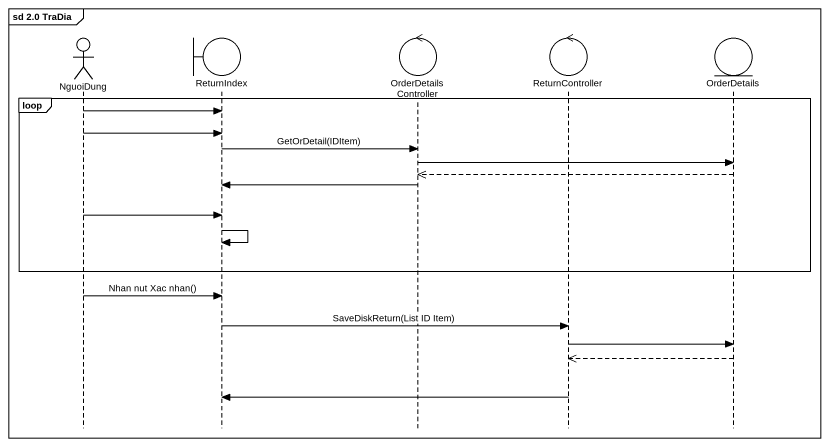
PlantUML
@startuml
mainframe sd 2.0 TraDia
hide footbox
actor NguoiDung
boundary ReturnIndex
control OrderDetailsController
control ReturnController
entity OrderDetails

loop
  NguoiDung -> ReturnIndex
  NguoiDung -> ReturnIndex
  ReturnIndex -> OrderDetailsController : GetOrDetail(IDItem)
  OrderDetailsController -> OrderDetails
  OrderDetails -->> OrderDetailsController
  OrderDetailsController -> ReturnIndex
  NguoiDung -> ReturnIndex
  ReturnIndex -> ReturnIndex
end
NguoiDung -> ReturnIndex : Nhan nut Xac nhan()
ReturnIndex -> ReturnController : SaveDiskReturn(List ID Item)
ReturnController -> OrderDetails
OrderDetails -->> ReturnController
ReturnController -> ReturnIndex
@enduml
